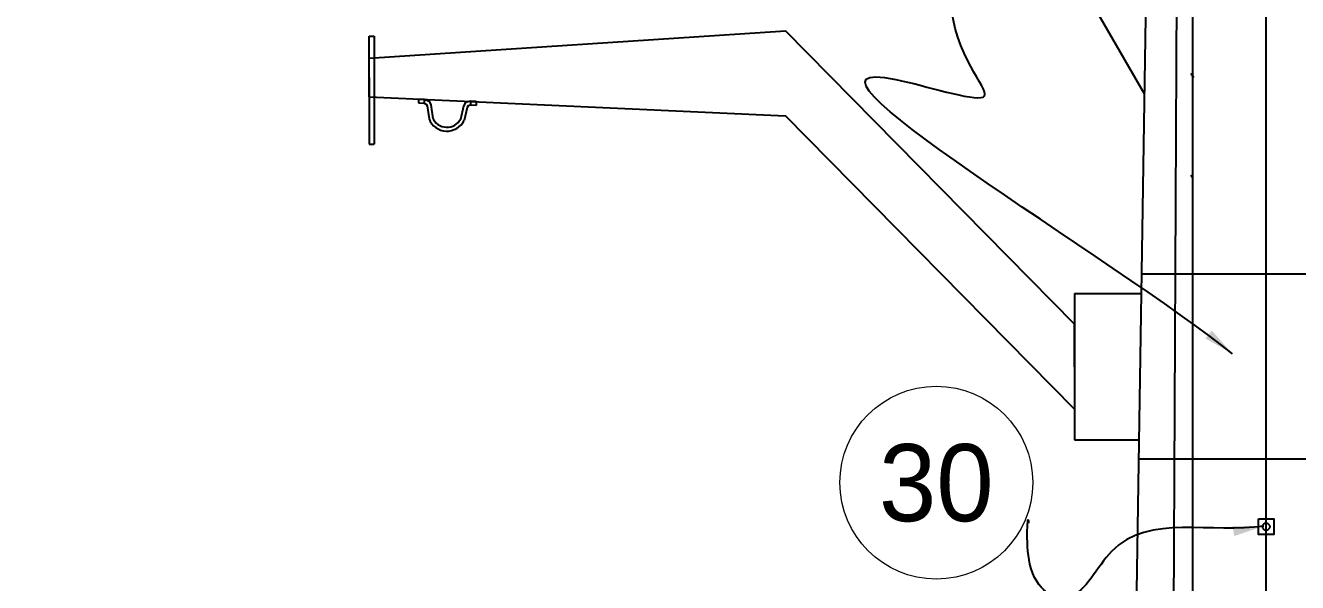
# Model space of a CAD drawing. Header units: centimetres. Extents: x 14 to 66415, y 14 to 43040.
# Drawn here: x 5487 to 8787, y 30933 to 32378 of the extents above; entities that cross this region are included whole.
import ezdxf
from ezdxf.enums import TextEntityAlignment as Align

# ---------------------------------------------------------------- set-up
doc = ezdxf.new("R2010")
doc.units = ezdxf.units.CM
doc.header["$LTSCALE"] = 10
doc.header["$MEASUREMENT"] = 0
doc.layers.get('0').update_dxf_attribs({"linetype": 'CONTINUOUS'})
doc.layers.get('DEFPOINTS').update_dxf_attribs({"color": 2, "linetype": 'CONTINUOUS'})
for name, color, linetype in [('ACERO1', 144, 'CONTINUOUS'), ('DIMENCIONES', 252, 'CONTINUOUS'), ('REGISTRO', 1, 'CONTINUOUS'), ('TERMINALES', 250, 'CONTINUOUS'), ('TEXTOS', 7, 'CONTINUOUS')]:
    doc.layers.add(name, color=color, linetype=linetype)
doc.styles.get("Standard").update_dxf_attribs({"font": ''})
doc.styles.get('Standard').set_extended_font_data('Zurich Ex BT')
doc.dimstyles.get("Standard").update_dxf_attribs({"dimtxt": 200, "dimasz": 80, "dimexe": 3, "dimexo": 10, "dimgap": 0.09, "dimtad": 0, "dimtih": 1, "dimtoh": 1, "dimzin": 0, "dimdsep": 46, "dimtxsty": 'Standard', "dimcen": 0.09, "dimclrd": 256, "dimclre": 256, "dimclrt": 256, "dimadec": 0, "dimazin": 0, "dimtfac": 1, "dimtofl": 0, "dimtmove": 0, "dimatfit": 3, "dimfxl": 0, "dimtolj": 1, "dimtzin": 0, "dimlwd": 0, "dimlwe": 0, "dimarcsym": 0})

# ---------------------------------------------------------------- blocks, each defined once
blk = doc.blocks.new('*D236')
at = {"layer": 'DEFPOINTS', "color": 0}
for p in [(8705.020548392731, 39543.11331224097), (8128.818595855019, 35222.29572403606), (6924.684028137299, 35043.11331224097), (8621.72447101149, 32058.30826499289), (8705.020548392728, 4623.113312240981)]:
    blk.add_point(p, dxfattribs=at)
at = {"layer": 'DIMENCIONES', "lineweight": 0}
for start, end in [(91.36411113231877, 104.2915403848167), (105.3305287754246, 118.2567125808818)]:
    blk.add_arc((8705.02054839273, 31911.80465441163), 3360.26186660673, start, end, dxfattribs=at)
at = {"layer": 'DIMENCIONES'}
for points in [[(8624.867498855427, 35284.44660291017), (8625.184934433073, 35257.78182566067), (8705.020548392731, 35272.06652101835)], [(7120.647406408187, 34859.97335764659), (7107.744082682128, 34883.31035291015), (7044.184758754463, 34832.9318841002)]]:
    blk.add_solid(points, dxfattribs=at)
at = {"layer": 'DIMENCIONES', "insert": (7846.065551101745, 35160.42838220779), "char_height": 25, "attachment_point": 5}
blk.add_mtext('\\A1;30°', dxfattribs=at)
blk = doc.blocks.new('*D243')
at = {"layer": 'DEFPOINTS', "color": 0}
for p in [(1104.010890707847, 39543.11331224097), (8705.020548392728, 39543.11331224097), (8705.020548392728, 4623.113312240981)]:
    blk.add_point(p, dxfattribs=at)
at = {"layer": 'DIMENCIONES', "lineweight": 0}
for p, q in [((8695.020548392728, 39543.11331224097), (1101.010890707846, 39543.11331224097)), ((1104.010890707847, 39343.11331224097), (1104.010890707843, 22037.26060037656)), ((1104.010890707839, 4823.113312240984), (1104.010890707843, 21833.69076986809)), ((8695.020548392728, 4623.113312240981), (1101.010890707839, 4623.113312240984))]:
    blk.add_line(p, q, dxfattribs=at)
at = {"layer": 'DIMENCIONES'}
for points in [[(1070.677557374513, 39343.11331224097), (1137.34422404118, 39343.11331224097), (1104.010890707847, 39543.11331224097)], [(1070.677557374506, 4823.113312240984), (1137.344224041172, 4823.113312240984), (1104.010890707839, 4623.113312240984)]]:
    blk.add_solid(points, dxfattribs=at)
at = {"layer": 'DIMENCIONES', "insert": (1104.010890707839, 21935.47568512232), "char_height": 200, "attachment_point": 5}
blk.add_mtext('\\A1;34920.00', dxfattribs=at)
blk = doc.blocks.new('*D244')
at = {"layer": 'DEFPOINTS', "color": 0}
for p in [(8705.020548392728, 39543.11331224097), (1984.868574810015, 29743.11331224097), (8705.020548392728, 29743.11331224097)]:
    blk.add_point(p, dxfattribs=at)
at = {"layer": 'DIMENCIONES', "lineweight": 0}
for p, q in [((8695.020548392728, 39543.11331224097), (1981.868574810018, 39543.11331224097)), ((1984.868574810017, 39343.11331224097), (1984.868574810016, 34744.89822749521)), ((1984.868574810015, 29943.11331224097), (1984.868574810016, 34541.32839698673)), ((8695.020548392728, 29743.11331224097), (1981.868574810015, 29743.11331224097))]:
    blk.add_line(p, q, dxfattribs=at)
at = {"layer": 'DIMENCIONES'}
for points in [[(1951.535241476684, 39343.11331224097), (2018.20190814335, 39343.11331224097), (1984.868574810017, 39543.11331224097)], [(1951.535241476682, 29943.11331224097), (2018.201908143348, 29943.11331224097), (1984.868574810015, 29743.11331224097)]]:
    blk.add_solid(points, dxfattribs=at)
at = {"layer": 'DIMENCIONES', "insert": (1984.868574810011, 34643.11331224097), "char_height": 200, "attachment_point": 5}
blk.add_mtext('\\A1;9800.00', dxfattribs=at)

msp = doc.modelspace()

# ---------------------------------------------------------------- linework, layer by layer
msp.add_line((8510.258048392658, 31990.33217472672), (8515.020548392728, 31982.0832827557))
at = {"layer": 'ACERO1'}
for p, q in [((8505.020548392728, 39543.11331224097), (7955.020548392728, 4623.113312240981)), ((8505.020548392728, 39543.11331224097), (7955.020548392728, 4623.113312240981)), ((8330.020548392728, 4623.113312240981), (8510.258048392658, 39543.11331224097)), ((8515.020548392728, 4623.113312240981), (8515.020548392728, 39543.11331224097)), ((8705.020548392728, 4623.113312240981), (8705.020548392728, 39543.11331224097)), ((8705.020548392728, 4623.113312240981), (8705.020548392728, 39543.11331224097)), ((6378.230743123509, 32293.11331224097), (7458.230743123509, 32363.65914790971)), ((6378.230743123509, 32243.11331224097), (6378.230743123509, 32350.11331224094)), ((6378.230743123509, 32350.11331224094), (6390.930743123463, 32350.11331224094)), ((6390.930743123463, 32350.11331224094), (6390.930743123463, 32070.11331224094)), ((8208.23074312351, 31603.11331224097), (7458.230743123509, 32363.65914790971)), ((6378.230743123509, 32193.11331224097), (6378.230743123509, 32293.11331224097)), ((6378.230743123509, 32243.11331224097), (6378.230743123509, 32070.11331224094)), ((6378.230743123509, 32193.11331224097), (7458.230743123509, 32143.65914790971)), ((6506.258188543899, 32187.03466562736), (6505.839543005743, 32177.04343267476)), ((6505.839543005743, 32177.04343267476), (6520.826392434828, 32176.41546436738)), ((6506.258188543899, 32187.03466562736), (6521.245037972985, 32186.40669731998)), ((6521.245037972985, 32186.40669731998), (6520.826392434828, 32176.41546436738)), ((6641.139833404392, 32181.38295086079), (6640.721187865885, 32171.39171790819)), ((6656.126682833128, 32180.75498255341), (6641.139833404392, 32181.38295086079)), ((6656.126682833128, 32180.75498255341), (6655.708037294971, 32170.76374960081)), ((6655.708037294971, 32170.76374960081), (6640.721187865885, 32171.39171790819)), ((8208.23074312351, 31383.11331224097), (7458.230743123509, 32143.65914790971)), ((6378.230743123509, 32070.11331224094), (6390.930743123463, 32070.11331224094)), ((9028.030284933338, 31733.11331224097), (8382.010811852117, 31733.11331224082)), ((8208.23074312351, 31683.11331224097), (8208.23074312351, 31303.11331224097)), ((8208.23074312351, 31683.11331224097), (8381.223297533521, 31683.11331224097)), ((8283.23074312351, 31683.11331224097), (8318.23074312351, 31683.11331224097)), ((8208.23074312351, 31493.11331224097), (8208.23074312351, 31603.11331224097)), ((8208.23074312351, 31493.11331224097), (8208.23074312351, 31383.11331224097)), ((8208.23074312351, 31303.11331224097), (8375.238188713498, 31303.11331224097)), ((9035.590422390553, 31253.11331224097), (8374.450674395135, 31253.11331224097))]:
    msp.add_line(p, q, dxfattribs=at)
for points in [[(6521.245037972985, 32186.40669731998), (6533.602180103713, 32181.68593158778), (6538.196786272165, 32172.39057519699), (6543.377682408609, 32136.87078034149)], [(6641.139833404392, 32181.38295086079), (6628.431087567296, 32177.71247814155), (6623.074977224052, 32168.83406959787), (6614.940808216634, 32133.87219313365)], [(6520.826392434828, 32176.41546436738), (6526.240027676045, 32174.01277023913), (6528.530146446952, 32169.37962664109), (6533.482389440353, 32135.42745879888)], [(6640.721187865885, 32171.39171790819), (6635.125529877783, 32169.4503273561), (6632.455849738268, 32165.02500572497), (6624.680673318508, 32131.60613316031)]]:
    msp.add_lwpolyline(points, dxfattribs=at)
for radius in [50, 40]:
    msp.add_arc((6579.936499073694, 32153.92112523252), radius, 201.7078053485568, 333.4934677231496, dxfattribs=at)
at = {"layer": 'DIMENCIONES'}
msp.add_lwpolyline([(8685.020548392728, 31098.22390854832), (8725.020548392728, 31098.22390854832), (8725.020548392728, 31058.22390854832), (8685.020548392728, 31058.22390854832)], close=True, dxfattribs=at)
msp.add_circle((8705.020548392728, 31078.22390854832), 9.500000000000455, dxfattribs=at)
at = {"layer": 'REGISTRO'}
msp.add_line((8510.258048392658, 32254.35871401329), (8516.651732838538, 32243.11331224097), dxfattribs=at)
at = {"layer": 'TERMINALES'}
msp.add_line((8104.239535513625, 32693.57686784489), (8389.360211401538, 32199.73337091964), dxfattribs=at)
at = {"layer": 'TEXTOS', "lineweight": 5}
msp.add_circle((7849.507398174203, 31192.45297682086), 250, dxfattribs=at)

# ---------------------------------------------------------------- texts
msp.add_text('30', height=200, dxfattribs=at).set_placement((7849.507398174203, 31192.45297682086), align=Align.MIDDLE)

# ---------------------------------------------------------------- dimensions: what is measured, and where the dimension line sits
at = {"layer": 'DIMENCIONES'}
for base, p1, p2, picture, middle in [((1104.010890707847, 39543.11331224097), (8705.020548392728, 4623.113312240981), (8705.020548392728, 39543.11331224097), '*D243', (1104.010890707839, 21935.47568512232)), ((1984.868574810015, 29743.11331224097), (8705.020548392728, 39543.11331224097), (8705.020548392728, 29743.11331224097), '*D244', (1984.868574810011, 34643.11331224097))]:
    dim = msp.add_linear_dim(base=base, p1=p1, p2=p2, angle=90, dimstyle='Standard', override={"dimtxt": 200, "dimasz": 200}, dxfattribs=at)
    dim.commit()
    dim.dimension.update_dxf_attribs({"geometry": picture, "text_midpoint": middle, "dimtype": 160})
dim = msp.add_angular_dim_2l(base=(8128.818595855019, 35222.29572403606), line1=((6924.684028137301, 35043.11331224097), (8621.72447101149, 32058.30826499288)), line2=((8705.020548392728, 4623.113312240981), (8705.020548392728, 39543.11331224097)), dimstyle='Standard', override={"dimtxt": 25}, dxfattribs=at)
dim.commit()
dim.dimension.update_dxf_attribs({"geometry": '*D236', "text_midpoint": (7846.065551101745, 35160.42838220779)})

# ---------------------------------------------------------------- leaders
at = {"layer": 'TEXTOS', "path_type": 1}
for points in [[(8618.14043800073, 31526.00023819883), (7744.948929387901, 32237.89173533318), (7970.829308985558, 32192.3445788581), (7888.282655134855, 32421.46622009874), (7884.750918475038, 32527.83278414085), (7884.750918925565, 32527.83277057279)], [(8685.020548392728, 29743.11331224097), (10742.93063784909, 31309.21146683941), (11152.63333506678, 31560.28963196855)], [(8699.261489839584, 31079.93469280853), (8304.38841669663, 31014.12991031109), (8193.546458954981, 30896.37472102469), (8092.508084118192, 30981.11807789937), (8088.976347458374, 31087.48464194148), (8088.976347908902, 31087.48462837342)]]:
    msp.add_leader(points, dimstyle='Standard', override={"dimgap": 0.09, "dimtad": 0}, dxfattribs=at)

doc.saveas('drawing.dxf')
